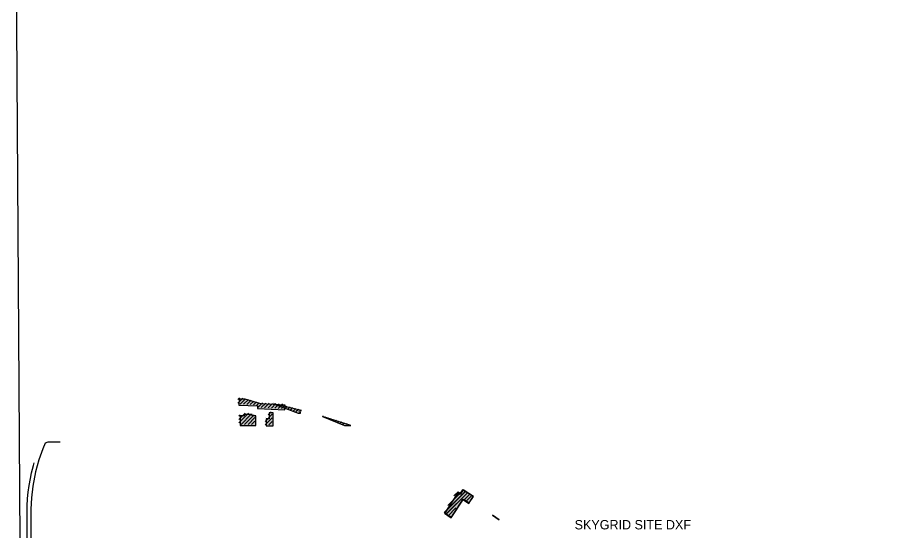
# Model space of a CAD drawing. Extents: x 6438959 to 7279357, y 1424492 to 2039161.
# Drawn here: x 6785293 to 6790976, y 1745145 to 1748433 of the extents above; entities that cross this region are included whole.
import ezdxf

# ---------------------------------------------------------------- set-up
doc = ezdxf.new("R2010")
doc.units = 21
for name, color, linetype in [('BUILDINGS', 9, 'Continuous'), ('CL_MAJOR', 2, 'Continuous'), ('CL_TRAIL', 6, 'Continuous'), ('PLSS_TWP', 7, 'Continuous'), ('SITE_INFO', 2, 'Continuous')]:
    doc.layers.add(name, color=color, linetype=linetype)

msp = doc.modelspace()

# ---------------------------------------------------------------- hatches: boundary and pattern name
at = {"layer": 'BUILDINGS_HATCH'}
for points in [[(6786706.5, 1745956.8), (6786826.4, 1745951.6), (6786825.6, 1745935.5), (6787002, 1745927.5), (6787003.2, 1745957.4), (6786847.3, 1745964.5), (6786746.6, 1745994.2), (6786708.3, 1745996.1)], [(6787085.6, 1745905.6), (6787100.6, 1745905.7), (6787100.4, 1745922.1), (6787106.9, 1745922.2), (6786928.7, 1745966.2)], [(6786714.7, 1745888), (6786714.9, 1745826.8), (6786816.5, 1745826.9), (6786816.6, 1745888.1), (6786791.7, 1745887.9), (6786791.7, 1745897.7), (6786740.7, 1745897.7), (6786740.8, 1745887.9)], [(6786927.5, 1745907.6), (6786901.4, 1745907.7), (6786901.4, 1745869.1), (6786881.8, 1745869.4), (6786881.6, 1745824.6), (6786927, 1745824.6)], [(6787242.5, 1745884), (6787383.6, 1745826.1), (6787424.3, 1745826.5)], [(6788023.1, 1745266), (6788065.9, 1745237.7), (6788144.6, 1745355.8), (6788180.4, 1745332.2), (6788207.8, 1745373.3), (6788142.6, 1745416.4), (6788122.1, 1745385.7), (6788108.7, 1745394.6)], [(6788206.2, 1745372), (6788138.5, 1745414.7), (6788123.4, 1745391.3), (6788109, 1745400.6), (6788024.3, 1745267.4), (6788066.7, 1745240.4), (6788139.3, 1745354.3), (6788179, 1745329.1)]]:
    msp.add_hatch(color=251, dxfattribs=at).paths.add_polyline_path(points)
at = {"layer": 'BUILDINGS_SHADOW'}
h = msp.add_hatch(dxfattribs=at)
h.set_pattern_fill('ANSI31', scale=5)
h.paths.add_polyline_path([(6786699.6, 1745964), (6786819.4, 1745958.8), (6786818.7, 1745942.7), (6786995, 1745934.7), (6786996.3, 1745964.6), (6786840.4, 1745971.7), (6786739.7, 1746001.4), (6786701.3, 1746003.3)])
h = msp.add_hatch(dxfattribs=at)
h.set_pattern_fill('ANSI31', scale=5)
h.paths.add_polyline_path([(6787078.7, 1745912.8), (6787093.6, 1745912.9), (6787093.5, 1745929.3), (6787099.9, 1745929.4), (6786921.8, 1745973.4)])
h = msp.add_hatch(dxfattribs=at)
h.set_pattern_fill('ANSI31', scale=5)
h.paths.add_polyline_path([(6786707.8, 1745895.2), (6786708, 1745834), (6786809.6, 1745834.1), (6786809.7, 1745895.3), (6786784.8, 1745895.1), (6786784.7, 1745904.9), (6786733.8, 1745904.9), (6786733.8, 1745895.1)])
h = msp.add_hatch(dxfattribs=at)
h.set_pattern_fill('ANSI31', scale=5)
h.paths.add_polyline_path([(6786920.5, 1745914.8), (6786894.5, 1745914.9), (6786894.5, 1745876.3), (6786874.9, 1745876.6), (6786874.6, 1745831.8), (6786920, 1745831.8)])
h = msp.add_hatch(dxfattribs=at)
h.set_pattern_fill('ANSI31', scale=5)
h.paths.add_polyline_path([(6787235.6, 1745891.2), (6787376.6, 1745833.3), (6787417.3, 1745833.7)])
h = msp.add_hatch(dxfattribs=at)
h.set_pattern_fill('ANSI31', scale=5)
h.paths.add_polyline_path([(6788016.1, 1745273.2), (6788059, 1745244.9), (6788137.6, 1745363), (6788173.4, 1745339.4), (6788200.8, 1745380.5), (6788135.6, 1745423.6), (6788115.2, 1745392.9), (6788101.8, 1745401.8)])
h = msp.add_hatch(dxfattribs=at)
h.set_pattern_fill('ANSI31', scale=5)
h.paths.add_polyline_path([(6788199.3, 1745379.1), (6788131.5, 1745421.9), (6788116.5, 1745398.5), (6788102.1, 1745407.8), (6788017.4, 1745274.6), (6788059.8, 1745247.6), (6788132.3, 1745361.5), (6788172.1, 1745336.3)])

# ---------------------------------------------------------------- linework, layer by layer
at = {"layer": 'BUILDINGS'}
for points in [[(6786706.5, 1745956.8), (6786826.4, 1745951.6), (6786825.6, 1745935.5), (6787002, 1745927.5), (6787003.2, 1745957.4), (6786847.3, 1745964.5), (6786746.6, 1745994.2), (6786708.3, 1745996.1), (6786706.5, 1745956.8)], [(6787085.6, 1745905.6), (6787100.6, 1745905.7), (6787100.4, 1745922.1), (6787106.9, 1745922.2), (6786928.7, 1745966.2)], [(6786714.7, 1745888), (6786714.9, 1745826.8), (6786816.5, 1745826.9), (6786816.6, 1745888.1), (6786791.7, 1745887.9), (6786791.7, 1745897.7), (6786740.7, 1745897.7), (6786740.8, 1745887.9), (6786714.7, 1745888)], [(6786927.5, 1745907.6), (6786901.4, 1745907.7), (6786901.4, 1745869.1), (6786881.8, 1745869.4), (6786881.6, 1745824.6), (6786927, 1745824.6), (6786927.5, 1745907.6)], [(6787242.5, 1745884), (6787383.6, 1745826.1), (6787424.3, 1745826.5)], [(6788023.1, 1745266), (6788065.9, 1745237.7), (6788144.6, 1745355.8), (6788180.4, 1745332.2), (6788207.8, 1745373.3), (6788142.6, 1745416.4), (6788122.1, 1745385.7), (6788108.7, 1745394.6), (6788023.1, 1745266)], [(6788206.2, 1745372), (6788138.5, 1745414.7), (6788123.4, 1745391.3), (6788109, 1745400.6), (6788024.3, 1745267.4), (6788066.7, 1745240.4), (6788139.3, 1745354.3), (6788179, 1745329.1), (6788206.2, 1745372)], [(6788329.7, 1745253.1), (6788372.3, 1745223.5), (6788329.7, 1745253.1)]]:
    msp.add_lwpolyline(points, close=True, dxfattribs=at)
at = {"layer": 'CL_MAJOR'}
msp.add_lwpolyline([(6785352.8, 1745094.2), (6785353.4, 1745203.1), (6785353.3, 1745265.8), (6785353.8, 1745311.6), (6785356.2, 1745361.2), (6785359.8, 1745401.4), (6785365.5, 1745442.4), (6785373.6, 1745487.9), (6785381.6, 1745525.2), (6785394.1, 1745572.2), (6785398.7, 1745587.3)], dxfattribs=at)
at = {"layer": 'CL_TRAIL'}
msp.add_lwpolyline([(6785564.6, 1745719.8), (6785484.8, 1745719.4), (6785469.2, 1745714.1), (6785453, 1745677.4), (6785427.4, 1745606.7), (6785406.8, 1745530.1), (6785389.5, 1745438.4), (6785380.7, 1745364.6), (6785376.3, 1745292.7), (6785385, 1743278), (6785385.5, 1743171.9), (6785389.9, 1743155.9), (6785404, 1743152.2), (6785482.3, 1743152), (6785537.6, 1743151.9)], dxfattribs=at)
at = {"layer": 'PLSS_TWP'}
msp.add_lwpolyline([(6785275.7, 1749709.4), (6785285.4, 1748388.8), (6785285.4, 1748388.5), (6785293.9, 1747067.4), (6785302.3, 1745746.1), (6785310.8, 1744424.7), (6785319.2, 1743103.4), (6785327, 1741782.9), (6785334.7, 1740462.4), (6785342.4, 1739141.9), (6785350.2, 1737821.4), (6785358, 1736501.2), (6785365.8, 1735181), (6785373.5, 1733860.7), (6785381.3, 1732540.5), (6786747.2, 1732551.9), (6788067.5, 1732563), (6789388, 1732574.3), (6790708.5, 1732585.8), (6792029.3, 1732598.2)], dxfattribs=at)
msp.add_lwpolyline([(6785275.7, 1749709.4), (6785285.4, 1748388.8), (6785285.4, 1748388.5), (6785293.9, 1747067.4), (6785302.3, 1745746.1), (6785310.8, 1744424.7), (6785319.2, 1743103.4), (6785327, 1741782.9), (6785334.7, 1740462.4), (6785342.4, 1739141.9), (6785350.2, 1737821.4), (6785358, 1736501.2), (6785365.8, 1735181), (6785373.5, 1733860.7), (6785381.3, 1732540.5), (6786747.2, 1732551.9), (6788067.5, 1732563), (6789388, 1732574.3), (6790708.5, 1732585.8), (6792029.3, 1732598.2)], dxfattribs=at)

# ---------------------------------------------------------------- texts
at = {"layer": 'SITE_INFO'}
msp.add_text('SKYGRID SITE DXF', height=60, dxfattribs=at).set_placement((6788854.9, 1745162.7))

doc.saveas('drawing.dxf')
